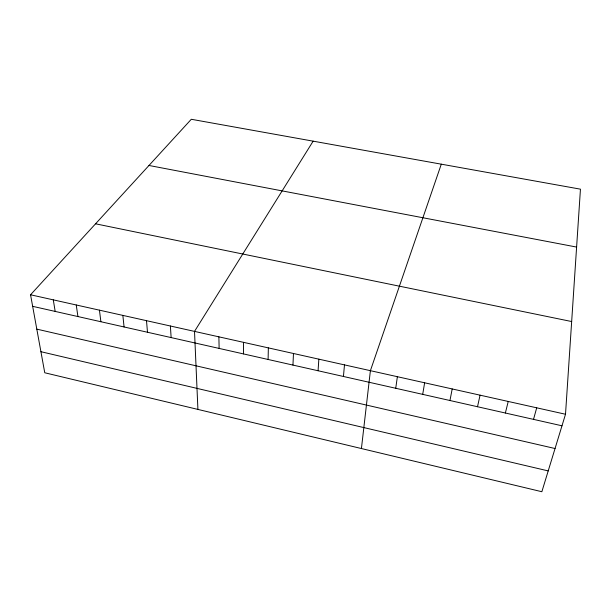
<?xml version="1.0" encoding="UTF-8"?>
<svg xmlns="http://www.w3.org/2000/svg" width="611" height="611" viewBox="0 0 611 611"><rect width="100%" height="100%" fill="white"/><g stroke="black" fill="none" stroke-linecap="round" stroke-linejoin="round"><path stroke-width="0.92" d="M268.107 359.474L268.351 347.888M292.959 365.08L293.471 353.494M565.511 414.25L580.45 189.166L191.296 119.275L30.55 294.777L44.756 372.763L541.858 491.725L565.511 414.25L30.55 294.777M318.071 370.747L318.85 359.161M343.435 376.475L344.489 364.889M361.422 448.543L370.396 370.678L441.295 164.176M395.737 388.283L397.371 376.704M422.705 394.362L424.63 382.791M449.963 400.518L452.193 388.947M477.512 406.735L480.063 395.172M505.366 413.021L508.23 401.458M533.518 419.375L536.71 407.82M313.145 141.164L194.512 331.399L197.918 409.416M148.985 165.474L576.608 247.073M95.56 223.802L571.659 321.539M32.65 306.332L561.983 425.798M36.805 329.13L555.048 448.52M40.914 351.699L548.212 470.913M53.287 299.856L55.181 311.411M76.253 304.981L77.918 316.544M99.44 310.159L100.884 321.73M122.857 315.391L124.071 326.961M146.503 320.676L147.488 332.247M170.385 326.007L171.133 337.585M218.875 336.837L219.135 348.415M243.491 342.336L243.499 353.914"/></g></svg>
